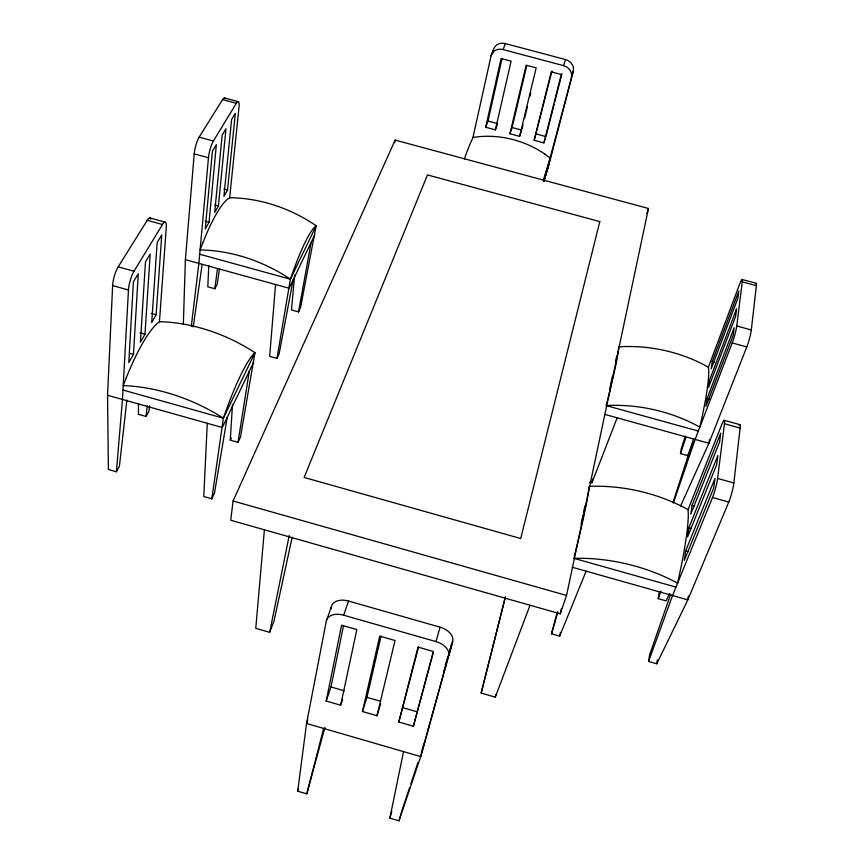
<?xml version="1.0" encoding="UTF-8"?>
<svg xmlns="http://www.w3.org/2000/svg" width="864" height="864" viewBox="0 0 864 864"><rect width="100%" height="100%" fill="white"/><g stroke="black" fill="none" stroke-linecap="round" stroke-linejoin="round"><path stroke-width="1.3" d="M138.499 403.596L138.434 414.32L146.124 416.48L148.943 411.242L149.612 405.918M183.341 324.205L185.382 259.654L194.216 153.868A12.398 2.84 -75.7 0 1 199.141 137.149L222.577 99.598A12.01 2.646 -76 0 1 225.191 98.744M208.764 265.54L207.814 286.816L214.823 288.76L217.156 284.429L219.542 268.693M126.889 400.021L119.426 466.117L116.392 471.776L108.4 469.508L107.546 395.269L112.633 285.584A13.77 3.532 -74.4 0 1 118.184 266.846L147.226 220.32A13.262 3.283 -74.9 0 1 150.908 219.121M207.284 423.295L203.774 496.541L211.82 498.82L214.499 493.042L227.221 417.269M126.338 377.665A108.184 23.782 -73.3 0 1 156.924 323.773L159.44 321.743L166.266 227.491A13.273 3.154 -74.9 0 0 162.486 224.51L134.006 271.22A13.77 3.402 -74.4 0 0 128.466 289.98L122.461 399.46L116.392 471.776M133.477 354.359L138.272 273.758L133.402 281.815L128.79 362.567L133.477 354.359L129.74 353.311M159.44 321.743L162.864 321.797A133.326 91.206 25.3 0 1 254.945 352.706L240.505 436.99L238.021 442.336L230.278 440.154L232.513 404.406M144.979 334.271L150.196 254.059L145.476 261.868L140.422 342.23L144.979 334.271L140.054 332.899M156.136 314.777L161.741 234.965L157.172 242.536L151.708 322.51L156.136 314.777L151.286 313.427M275.551 284.526L269.676 356.357L276.966 358.387L279.169 353.646L293.123 279.936M264.416 529.578L255.766 628.322L269.676 632.318L273.91 621.464L292.162 537.278M222.577 99.598L236.347 103.324L213.365 141.016A12.398 2.722 -75.6 0 0 208.462 157.745L198.871 263.38L191.3 326.257M294.689 275.076L291.481 309.949L298.534 311.904L300.586 307.476L316.159 225.774A121.241 89.78 26.4 0 0 232.783 197.824L229.651 197.834L227.696 199.087A97.632 19.634 -74.5 0 0 202.738 243.065M209.056 222.264L216.356 144.688L212.425 151.178L205.243 228.938L209.056 222.264L205.373 221.249M218.419 205.913L225.968 128.779L222.156 135.086L214.704 212.404L218.419 205.913L214.769 204.919M146.124 416.48L147.182 405.832M227.524 189.994L235.332 113.324L231.617 119.459L223.916 196.312L227.524 189.994L223.927 189.011M229.651 197.834L238.993 107.255A12.02 2.538 -75.9 0 0 236.347 103.324M122.98 390.031L223.355 418.208A105.916 16.924 -73.7 0 1 254.945 352.706L223.355 418.208L211.82 498.82M670.669 594.205L649.577 655.031L648.583 661.457L656.77 663.79L687.82 599.875L728.773 502.038A13.878 1.944 -74.8 0 0 733.849 482.965L740.113 428.047A13.349 1.804 -74.6 0 0 739.066 425.185M680.508 506.164L708.923 443.254L746.788 346.928A12.452 1.566 -74.1 0 0 751.313 329.962L756.367 285.692A12.064 1.458 -73.9 0 0 755.622 283.662M233.096 500.99L230.72 520.236L560.282 613.829L566.546 595.458L648.454 208.472L395.129 140.087L233.096 500.99L566.546 595.458M648.583 661.457L672.527 595.555L712.519 497.502A13.867 1.804 -74.8 0 0 717.595 478.451L724.464 423.727L740.113 428.047M673.423 502.762L695.12 439.43L732.208 342.943A12.442 1.447 -74.2 0 0 736.744 325.987L742.284 281.869L756.367 285.692M214.823 288.76L217.436 268.898M324.907 727.412L306.796 793.843L297.702 791.186L306.547 723.481L326.365 620.849L331.398 606.755A15.746 10.12 19.1 0 1 348.559 601.042L440.078 627.178A15.811 10.174 16.7 0 1 452.65 641.423L448.664 655.873A15.952 10.163 16.7 0 0 435.964 641.585L343.634 615.179A15.887 10.12 19.1 0 0 326.365 620.849M688.338 596.03L687.82 599.875L572.206 567.227M709.387 439.733L708.923 443.254L604.703 414.374M199.703 254.232L290.39 279.212A95.558 13.964 -74.5 0 1 316.159 225.774L290.39 279.212L276.966 358.387M685.638 550.919L684.31 560.38L713.729 487.955L714.928 478.537L685.638 550.919L688.198 551.632M688.889 527.753L687.604 536.933L716.699 464.627L717.865 455.501L688.889 527.753L691.405 528.466M692.042 505.278L690.79 514.188L719.582 442.022L720.706 433.177L692.042 505.278L694.526 505.969M707.011 398.682L705.931 406.361L733.18 335.275L734.152 327.694L707.011 398.682L709.528 399.373M712.228 361.519L711.212 368.788L737.899 298.231L738.817 291.06L712.228 361.519L714.679 362.189M193.212 326.992L202.122 264.535M656.77 663.79L657.342 659.923M669.524 593.6L666.101 600.858L658.228 598.633L659.146 592.693M672.959 502.664L693.533 438.988M693.608 442.098L687.647 455.609L680.486 453.622L681.242 448.708L685.346 436.104M238.021 442.336L249.253 371.358M298.534 311.904L311.116 242.438M394.664 142.625L395.129 140.087M330.89 609.401L331.398 606.755M269.676 632.318L289.224 535.475M326.182 701.039L341.593 625.212L356.843 629.575L340.675 705.229L326.182 701.039L330.977 686.956L343.559 625.471M452.65 641.423L420.714 756.594L399.006 820.8L389.869 818.132L403.531 751.604M557.269 612.112L551.524 633.82L559.656 636.142L560.455 632.351M589.496 482.09L591.948 482.782L592.769 478.894M581.051 524.286L582.984 515.128M583.546 512.514L584.928 505.969M609.811 388.616L612.576 375.57M615.622 361.206L616.734 355.99M560.282 613.829L561.406 608.548M464.335 159.073A108.248 7.301 -74.8 0 1 472.813 138.089L491.076 55.825L493.441 49.831A10.336 9.05 22.4 0 1 505.397 43.589L565.52 59.562A10.346 9.083 17 0 1 573.264 71.075L549.234 163.609L543.888 181.429L573.264 71.075M492.577 53.762L493.441 49.831M485.676 127.246L501.098 58.493L511.11 61.16L495.374 129.848L485.676 127.246L487.998 121.046L501.941 58.946M362.448 711.526L379.75 636.131L395.032 640.516L376.985 715.727L362.448 711.526L366.952 697.334L381.035 636.196M509.922 133.758L526.154 65.167L536.188 67.835L519.62 136.361L509.922 133.758L512.093 127.516L526.781 65.556M522.061 128.812L523.001 124.945M524.556 118.498L527.364 106.898M529.859 96.574L530.798 92.707M505.267 597.337L481.162 693.079L495.277 697.129L495.893 694.602M534.19 140.281L551.254 71.852L561.308 74.52L543.91 142.895L534.19 140.281L551.988 70.902M481.162 693.079L505.418 596.851M554.094 104.425L545.908 136.588L536.242 133.996M554.753 101.855L561.956 73.559M398.812 722.034L417.992 647.093L433.318 651.478L413.381 726.246L398.812 722.034L418.597 646.952M306.796 793.843L323.622 728.438M413.381 726.246L433.307 652.558M448.794 654.826L451.84 643.723L449.777 651.164M451.84 643.723L420.714 756.594L306.547 723.481L307.876 719.669M428.166 729.648L429.3 725.522M399.006 820.8L400.896 813.996M389.869 818.132L391.792 811.339M435.964 641.585L440.078 627.178M551.524 633.82L557.874 611.939M543.575 180.857L549.385 161.892M543.791 181.397L549.234 163.609M376.985 715.727L380.635 703.868M543.91 142.895L545.508 137.851M646.898 213.419L648.454 208.472M571.363 77.209A10.411 9.115 17 0 0 563.566 65.653L565.52 59.562M445.262 665.086L449.431 652.406M341.064 704.052L342.63 699.343M401.22 812.862L409.59 787.644M410.843 783.864L417.971 762.426M421.319 752.339L424.667 742.252M443.794 671.566L445.889 665.28M680.486 453.622L686.005 437.227M519.62 136.361L521.327 131.36M297.702 791.186L298.458 788.972M343.634 615.179L348.559 601.042M658.228 598.633L660.928 591.019M495.374 129.848L497.178 124.87M708.361 367.286L705.542 365.645A121.694 89.402 10.8 0 0 618.667 346.853A95.526 4.806 -74.6 0 1 606.215 405.583A126.835 90.126 11.3 0 1 696.87 425.531L699.808 427.216L701.46 419.872A98.15 10.4 -74.7 0 0 708.642 369.338L708.361 367.286L739.714 283.986A12.053 1.35 -74 0 1 742.284 281.869M495.277 697.129L530.042 605.232M202.738 243.065L200.092 250.009L203.342 250.02A126.338 90.547 25.9 0 1 290.39 279.212M491.076 55.825A10.39 9.072 22.3 0 1 503.096 49.572L505.397 43.589M126.338 377.665L123.217 385.679L126.792 385.776A139.536 91.4 24.9 0 1 223.355 418.208M591.948 482.782L617.166 417.83M675.961 587.11L573.836 558.306A140.13 90.85 12.4 0 1 674.276 581.407L677.56 583.211L679.428 574.7A109.058 12.582 -75.3 0 0 688.252 512.698L688.046 509.684L721.818 424.44A13.349 1.674 -74.6 0 1 724.464 423.727M559.656 636.142L586.138 571.169M230.278 440.154L231.282 438.026M253.789 361.908L222.307 427.518L107.546 395.269M314.842 234.695L289.127 288.263L185.382 259.654M473.202 137.398L479.758 136.598A84.391 68.893 18.6 0 1 544.925 154.148M503.096 49.572L563.566 65.653M487.998 121.046L497.632 123.628M512.093 127.516L521.748 130.108M224.672 97.999L238.378 101.704M742.1 279.472L756.13 283.273M199.141 137.149L213.365 141.016M194.216 153.868L208.462 157.745M736.744 325.987L751.313 329.962M732.208 342.943L746.788 346.928M149.915 217.955L165.1 222.124M147.226 220.32L162.486 224.51M724.356 420.358L739.93 424.656M118.184 266.846L134.006 271.22M606.215 405.583L698.328 431.071M112.633 285.584L128.466 289.98M717.595 478.451L733.849 482.965M712.519 497.502L728.773 502.038M330.977 686.956L344.153 690.757M366.952 697.334L380.171 701.147M403.013 707.746L417.463 711.914M688.046 509.684L684.925 507.935A133.877 90.709 11.9 0 0 589.097 486.335A106.088 5.81 -74.9 0 1 575.953 549.839M544.925 154.138L550.357 158.155L550.098 158.89A108.518 2.149 -74.6 0 0 543.359 180.403M575.662 551.027A106.088 5.81 -74.9 0 1 574.139 557.086M736.517 309.118L735.577 316.483L708.61 387.32L709.657 379.847L736.517 309.118M599.8 221.605L520.711 538.51L304.128 477.457L427.464 174.928L599.8 221.605"/></g></svg>
